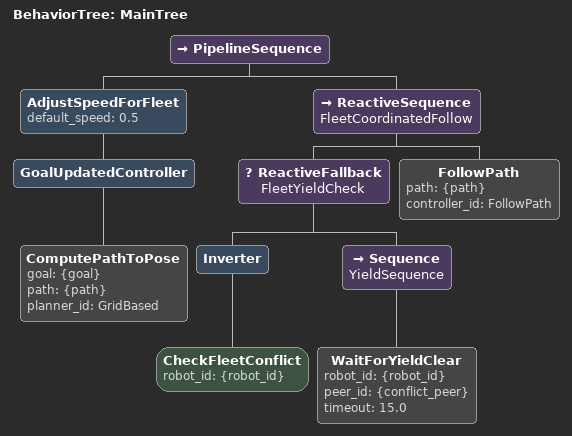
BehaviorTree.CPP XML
<root main_tree_to_execute="MainTree">
  <BehaviorTree ID="MainTree">
    <PipelineSequence>
      <!-- Compute path to goal while ticking fleet speed adjustment. -->
      <AdjustSpeedForFleet default_speed="0.5">
        <GoalUpdatedController>
          <ComputePathToPose goal="{goal}" path="{path}" planner_id="GridBased"/>
        </GoalUpdatedController>
      </AdjustSpeedForFleet>

      <!-- Fleet coordination wrapper -->
      <ReactiveSequence name="FleetCoordinatedFollow">
        <!-- Check for fleet conflicts -->
        <ReactiveFallback name="FleetYieldCheck">
          <!-- Inverter: if NO conflict, skip yield wait -->
          <Inverter>
            <CheckFleetConflict robot_id="{robot_id}"/>
          </Inverter>

          <!-- If conflict detected and we should yield -->
          <Sequence name="YieldSequence">
            <WaitForYieldClear robot_id="{robot_id}" peer_id="{conflict_peer}" timeout="15.0"/>
          </Sequence>
        </ReactiveFallback>

        <!-- Follow the computed path. Speed limits are published by the wrapper above. -->
        <FollowPath path="{path}" controller_id="FollowPath"/>
      </ReactiveSequence>
    </PipelineSequence>
  </BehaviorTree>
</root>
